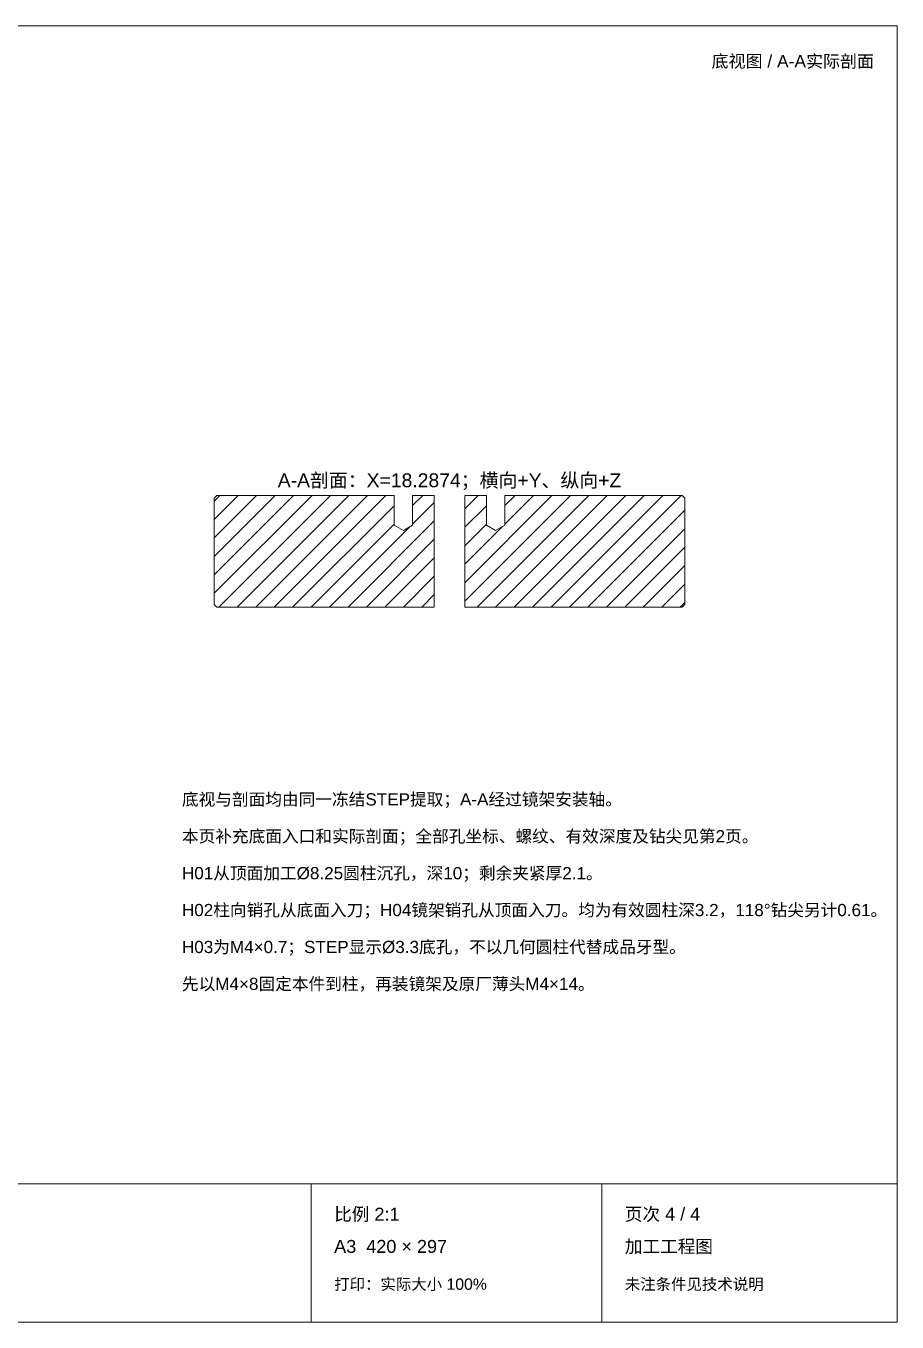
# Paper-space layout '04_孔表及加工说明' of a CAD drawing. Header units: millimetres. Extents: x 8 to 412, y 8 to 289.
# Drawn here: x 223.2 to 412, y 8 to 289 of the extents above; entities that cross this region are included whole.
import ezdxf
from ezdxf.enums import TextEntityAlignment as Align

# ---------------------------------------------------------------- set-up
doc = ezdxf.new("R2010")
doc.units = ezdxf.units.MM
doc.layers.add('ANNOTATIONS', color=7, linetype='CONTINUOUS', lineweight=18)
doc.styles.add('CJK', font='Arial Unicode.ttf')

psp = doc.layouts.new('04_孔表及加工说明')

# ---------------------------------------------------------------- linework, layer by layer
at = {"layer": 'ANNOTATIONS'}
for p, q in [((412, 289), (8, 289)), ((412, 8), (412, 289)), ((264, 166), (285.2, 187.2)), ((264, 170), (281.2, 187.2)), ((264, 174), (277.2, 187.2)), ((264, 178), (273.2, 187.2)), ((264, 182), (269.2, 187.2)), ((264, 186), (265.2, 187.2)), ((264.6, 187.2), (264, 186.6)), ((264, 186.6), (264, 163.6)), ((264.6, 187.2), (302.99, 187.2)), ((265, 163), (289.2, 187.2)), ((269, 163), (293.2, 187.2)), ((273, 163), (297.2, 187.2)), ((277, 163), (301.2, 187.2)), ((302.99, 187.2), (302.99, 180.8)), ((307.01, 185.01), (309.2, 187.2)), ((307.01, 187.2), (311.7, 187.2)), ((307.01, 187.2), (307.01, 180.8)), ((307.01, 181.01), (311.7, 185.7)), ((311.7, 163), (311.7, 187.2)), ((318.3, 164.3), (341.2, 187.2)), ((318.3, 168.3), (337.2, 187.2)), ((318.3, 184.3), (321.2, 187.2)), ((318.3, 163), (318.3, 187.2)), ((318.3, 187.2), (322.99, 187.2)), ((321, 163), (345.2, 187.2)), ((322.99, 187.2), (322.99, 180.8)), ((325, 163), (349.2, 187.2)), ((327.01, 181.01), (333.2, 187.2)), ((327.01, 185.01), (329.2, 187.2)), ((327.01, 187.2), (365.4, 187.2)), ((327.01, 187.2), (327.01, 180.8)), ((329, 163), (353.2, 187.2)), ((333, 163), (357.2, 187.2)), ((337, 163), (361.2, 187.2)), ((341, 163), (365.2, 187.2)), ((365.4, 187.2), (366, 186.6)), ((366, 186.6), (366, 163.6)), ((281, 163), (302.99, 184.99)), ((318.3, 180.3), (322.99, 184.99)), ((345, 163), (366, 184)), ((285, 163), (302.99, 180.99)), ((289, 163), (306.48, 180.48)), ((293, 163), (311.7, 181.7)), ((305, 179.59), (302.99, 180.8)), ((305, 179.59), (307.01, 180.8)), ((318.3, 176.3), (322.99, 180.99)), ((318.3, 172.3), (326.48, 180.48)), ((325, 179.59), (322.99, 180.8)), ((325, 179.59), (327.01, 180.8)), ((349, 163), (366, 180)), ((297, 163), (311.7, 177.7)), ((353, 163), (366, 176)), ((301, 163), (311.7, 173.7)), ((357, 163), (366, 172)), ((305, 163), (311.7, 169.7)), ((361, 163), (366, 168)), ((264.6, 163), (264, 163.6)), ((264.6, 163), (311.7, 163)), ((309, 163), (311.7, 165.7)), ((318.3, 163), (365.4, 163)), ((365, 163), (366, 164)), ((365.4, 163), (366, 163.6)), ((8, 38), (412, 38)), ((285, 8), (285, 38)), ((348, 8), (348, 38)), ((8, 8), (412, 8))]:
    psp.add_line(p, q, dxfattribs=at)

# ---------------------------------------------------------------- texts
at = {"layer": 'ANNOTATIONS', "style": 'CJK'}
psp.add_text('底视图 / A-A实际剖面', height=2.7, dxfattribs=at).set_placement((407, 280), align=Align.RIGHT)
psp.add_text('A-A剖面：X=18.2874；横向+Y、纵向+Z', height=3, dxfattribs=at).set_placement((315, 189), align=Align.CENTER)
for s, height, p in [('底视与剖面均由同一冻结STEP提取；A-A经过镜架安装轴。', 2.65, (257, 120)), ('本页补充底面入口和实际剖面；全部孔坐标、螺纹、有效深度及钻尖见第2页。', 2.65, (257, 112)), ('H01从顶面加工Ø8.25圆柱沉孔，深10；剩余夹紧厚2.1。', 2.65, (257, 104)), ('H02柱向销孔从底面入刀；H04镜架销孔从顶面入刀。均为有效圆柱深3.2，118°钻尖另计0.61。', 2.65, (257, 96)), ('H03为M4×0.7；STEP显示Ø3.3底孔，不以几何圆柱代替成品牙型。', 2.65, (257, 88)), ('先以M4×8固定本件到柱，再装镜架及原厂薄头M4×14。', 2.65, (257, 80)), ('比例 2:1', 2.8, (290, 30)), ('页次 4 / 4', 2.8, (353, 30)), ('A3  420 × 297', 2.8, (290, 23)), ('加工工程图', 2.8, (353, 23)), ('打印：实际大小 100%', 2.45, (290, 15)), ('未注条件见技术说明', 2.45, (353, 15))]:
    psp.add_text(s, height=height, dxfattribs=at).set_placement(p)

doc.saveas('drawing.dxf')
